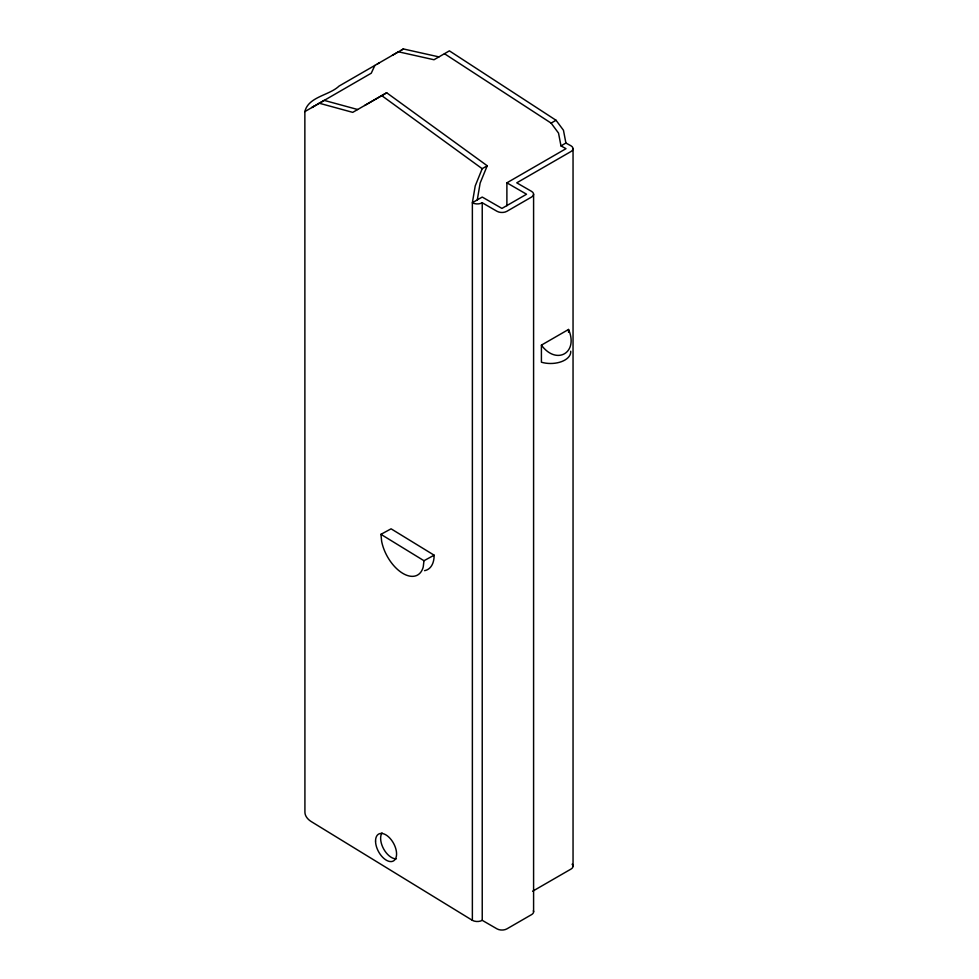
<?xml version="1.0" encoding="UTF-8"?>
<svg xmlns="http://www.w3.org/2000/svg" width="979" height="979" viewBox="0 0 979 979"><rect width="100%" height="100%" fill="white"/><g stroke="black" fill="none" stroke-linecap="round" stroke-linejoin="round"><path stroke-width="1.47" d="M434.138 555.191L423.98 560.722L423.246 566.902A31.389 17.573 61.5 0 1 402.455 573.156A31.389 17.573 61.5 0 1 381.663 541.424L380.941 534.338L391.086 528.819L434.138 555.191A31.389 17.573 61.5 0 1 424.568 570.647M533.359 910.739A6.975 4.026 0 0 1 531.548 914.631L506.889 928.875A6.975 4.026 0 0 1 497.026 928.875L482.231 920.333A6.975 4.026 0 0 1 472.367 920.333L472.367 202.763L477.287 199.875L480.138 183.073L487.236 165.769L386.681 92.772L364.677 105.475M472.367 920.333L312.081 822.091A24.414 14.098 0 0 1 304.922 812.129L304.861 111.606C308.348 96.64 329.36 95.452 339.04 86.091L379.081 62.986M487.236 165.769L482.194 168.694L475.219 185.924L472.367 202.763A6.975 4.026 0 0 0 482.231 202.763L497.026 211.305A6.975 4.026 0 0 0 506.889 211.305L531.548 197.06A6.975 4.026 0 0 0 531.548 191.37L516.753 182.828L571.002 151.512A6.975 4.026 0 0 0 571.002 145.81L565.911 143.044L563.451 130.231L556.048 120.27L449.385 50.859L434.003 59.743L398.453 51.801L392.31 55.35M374.871 65.409L371.261 73.205L311.897 107.531L314.235 106.148M304.861 111.606L324.184 100.384L357.678 109.513M377.27 64.027L403.385 48.95L438.935 56.892M401.414 50.088L403.385 48.95M386.681 92.772L352.746 112.365L319.252 103.223M444.454 53.71L551.116 123.109L556.048 120.27M551.116 123.109L558.519 133.083L560.979 145.895L565.911 143.044M506.889 205.725L506.889 182.828L566.009 148.673L560.979 145.895M541.411 345.134L568.542 329.47C578.785 352.783 556.476 365.656 541.411 345.134L541.411 362.218A20.167 11.638 0 0 0 561.567 361.618A20.167 11.638 0 0 0 570.72 351.241M532.637 891.233L571.002 869.071A6.975 4.026 0 0 0 572.115 864.212M477.287 199.875L482.231 197.06L501.946 208.417L526.555 194.234L506.889 182.828M380.941 534.338L423.98 560.722M381.749 95.624L482.194 168.694M573.045 148.661L573.045 866.231M568.542 329.47L568.542 332.322M533.592 194.221L533.592 911.792M482.231 202.763L482.231 920.333M396.397 858.816A15.346 8.591 61.5 0 1 383.695 849.038A15.346 8.591 61.5 0 1 382.03 832.896M375.544 841.059A15.346 8.591 61.5 0 0 391.319 861.581A15.346 8.591 61.5 0 0 391.319 839.872A15.346 8.591 61.5 0 0 375.544 841.059"/></g></svg>
